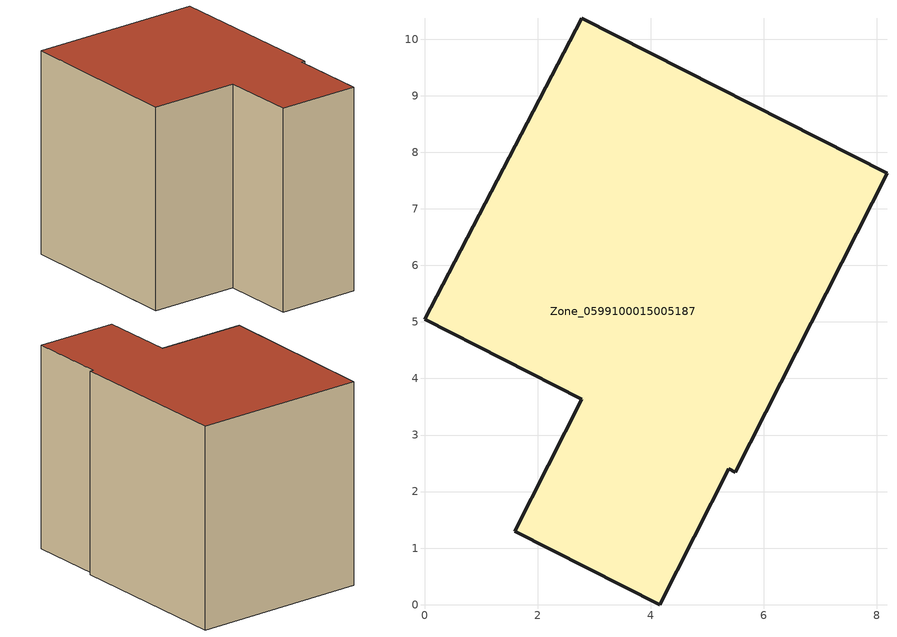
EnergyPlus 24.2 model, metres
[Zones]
Zone_0599100015005187
 floor ground (C_G): 2.78,10.37 8.18,7.63 5.5,2.34 5.38,2.4 4.16,0 1.6,1.3 2.78,3.63 0,5.04 z0.99
 wall outside (C_F): 8.18,7.63 2.78,10.37 0,5.04 2.78,3.63 1.6,1.3 4.16,0 5.38,2.4 5.5,2.34 8.18,7.63 z0.99:8.02
 roof outside (C_R): 4.16,0 5.38,2.4 5.5,2.34 8.18,7.63 2.78,10.37 0,5.04 2.78,3.63 1.6,1.3 z8.02
[BUILDING]
Pand.0599100015005187: North Axis=0; Terrain=City; Loads Convergence Tolerance Value=0.04; Temperature Convergence Tolerance Value=0.4; Solar Distribution=FullExterior; Maximum Number of Warmup Days=25; Minimum Number of Warmup Days=1
[Site:Location]
Rotterdam.The.Hague.AP_ZH_NLD Design_Conditions: Latitude=51.96; Longitude=4.45; Time Zone=1; Elevation=-4.5
[SITE:GROUNDTEMPERATURE:BUILDINGSURFACE]
18, 18, 18, 18, 18, 18, 18, 18, 18, 18, 18, 18
[MATERIAL] Thermal Absorptance=0.9; Solar Absorptance=0.7; Visible Absorptance=0.7
Name | Roughness | Thickness | Conductivity | Density | Specific Heat
G.TI.1946-1964 | MediumSmooth | 0.15 | 1 | 540 | 1210
F.TI.1946-1964 | Rough | 0.3 | 0.857143 | 1920 | 840
R.TI.1946-1964 | MediumRough | 0.2 | 0.277778 | 1500 | 1000
[CONSTRUCTION]
C_G: G.TI.1946-1964
C_F: F.TI.1946-1964
C_R: R.TI.1946-1964
[ZONE]
Zone_0599100015005187: Type=1; Multiplier=1; Ceiling Height=Autocalculate; Volume=Autocalculate; Floor Area=autocalculate; Part of Total Floor Area=Yes
[ZONEINFILTRATION:DESIGNFLOWRATE]
Infil_Zone_0599100015005187: Zone or ZoneList or Space or SpaceList=Zone_0599100015005187; Schedule=AlwaysOn; Design Flow Rate Calculation Method=Flow/Area; Flow Rate per Floor Area=0.003; Constant Term Coefficient=1; Temperature Term Coefficient=0; Velocity Term Coefficient=0; Velocity Squared Term Coefficient=0
[HVACTEMPLATE:ZONE:IDEALLOADSAIRSYSTEM]
Zone_0599100015005187: Maximum Heating Supply Air Temperature=50; Minimum Cooling Supply Air Temperature=13; Maximum Heating Supply Air Humidity Ratio=0.0156; Minimum Cooling Supply Air Humidity Ratio=0.0077; Heating Limit=NoLimit; Cooling Limit=NoLimit; Dehumidification Control Type=ConstantSensibleHeatRatio; Cooling Sensible Heat Ratio=0.7; Dehumidification Setpoint=60; Humidification Control Type=None; Humidification Setpoint=30; Outdoor Air Method=None; Outdoor Air Flow Rate per Person=0.00944; Outdoor Air Flow Rate per Zone Floor Area=0; Outdoor Air Flow Rate per Zone=0; Demand Controlled Ventilation Type=None; Outdoor Air Economizer Type=NoEconomizer; Heat Recovery Type=None; Sensible Heat Recovery Effectiveness=0.7; Latent Heat Recovery Effectiveness=0.65
[ZONECONTROL:THERMOSTAT]
ThermostatControl_Zone_0599100015005187: Zone or ZoneList=Zone_0599100015005187; Control Type Schedule=DualSetpointControlType; Control 1=Thermostat_Zone_0599100015005187; Temperature Difference Between Cutout And Setpoint=0
[THERMOSTATSETPOINT:DUALSETPOINT]
Thermostat_Zone_0599100015005187: Heating Setpoint Temperature Schedule=HeatingSetpoint_Zone_0599100015005187; Cooling Setpoint Temperature Schedule=CoolingSetpoint_Zone_0599100015005187
[SCHEDULE:COMPACT]
HeatingSetpoint_Zone_0599100015005187: Through: 12/31, For: AllDays, Until: 24:00, 21
CoolingSetpoint_Zone_0599100015005187: Through: 12/31, For: AllDays, Until: 24:00, 24
DualSetpointControlType: Through: 12/31, For: AllDays, Until: 24:00, 4
AlwaysOn: Through: 12/31, For: AllDays, Until: 24:00, 1
